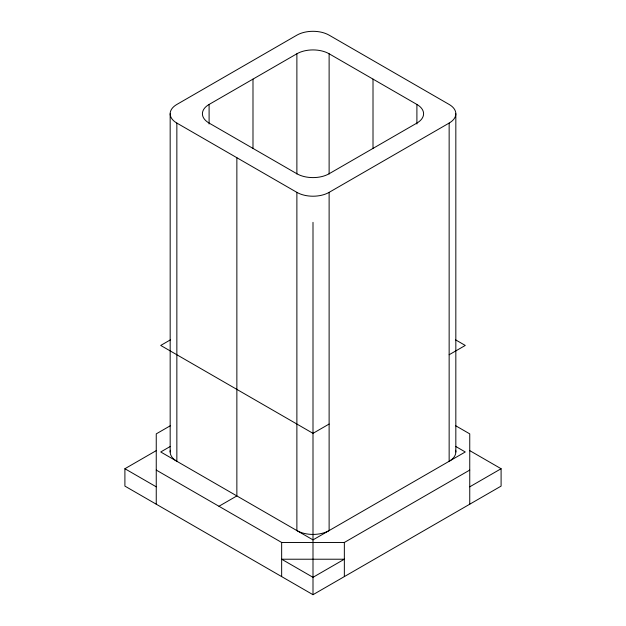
<?xml version="1.0" encoding="UTF-8"?>
<svg xmlns="http://www.w3.org/2000/svg" width="626" height="626" viewBox="0 0 626 626"><rect width="100%" height="100%" fill="white"/><g stroke="black" fill="none" stroke-linecap="round" stroke-linejoin="round"><path stroke-width="0.94" d="M209.1 124.003L209.1 104.448L296.88 53.773A22.802 13.162 0 0 1 329.12 53.773L416.9 104.448L416.9 124.003M176.853 123.072L296.88 192.362A22.802 13.162 0 0 0 329.12 192.362L449.147 123.072A22.802 13.162 0 0 0 449.147 104.448L329.12 35.158A22.802 13.162 0 0 0 296.88 35.158L176.853 104.448A22.802 13.162 0 0 0 176.853 123.072L176.853 461.276A22.802 13.162 0 0 1 170.366 450.25M170.405 339.855L160.726 345.442L313 433.348L329.12 424.045M170.562 425.61L156.25 433.873L156.25 504.204M469.75 450.626L501.097 468.725L501.097 486.105L313 594.7L124.903 486.105L124.903 468.725L156.25 450.626M170.405 446.385L160.726 451.972L313 539.886L465.274 451.972L455.595 446.385M449.147 354.746L465.274 345.442L455.595 339.855M218.951 506.27L236.863 495.925L236.863 157.713M156.25 470.071L281.653 542.468L344.347 542.468L469.75 470.071M469.75 486.825L501.097 468.725M455.54 425.664L469.75 433.873L469.75 504.204M124.903 468.725L156.25 486.825M455.83 113.76L455.83 451.972M449.147 123.072L449.147 461.276A22.802 13.162 0 0 0 455.634 450.25M373.01 79.111L373.01 148.511M344.347 542.468L344.347 576.601M329.12 53.773L329.12 174.005M329.12 192.362L329.12 530.574A22.802 13.162 0 0 1 296.88 530.574L296.88 192.362M313 222.355L313 594.7M296.88 53.773L296.88 174.005M281.653 542.468L281.653 576.601M252.99 79.111L252.99 148.511M170.17 113.76L170.17 451.972M209.1 104.448A22.802 13.162 0 0 0 209.1 123.072L296.88 173.746A22.802 13.162 0 0 0 329.12 173.746L416.9 123.072A22.802 13.162 0 0 0 416.9 104.448M344.347 559.221L313 577.321L281.653 559.221L344.347 559.221"/></g></svg>
